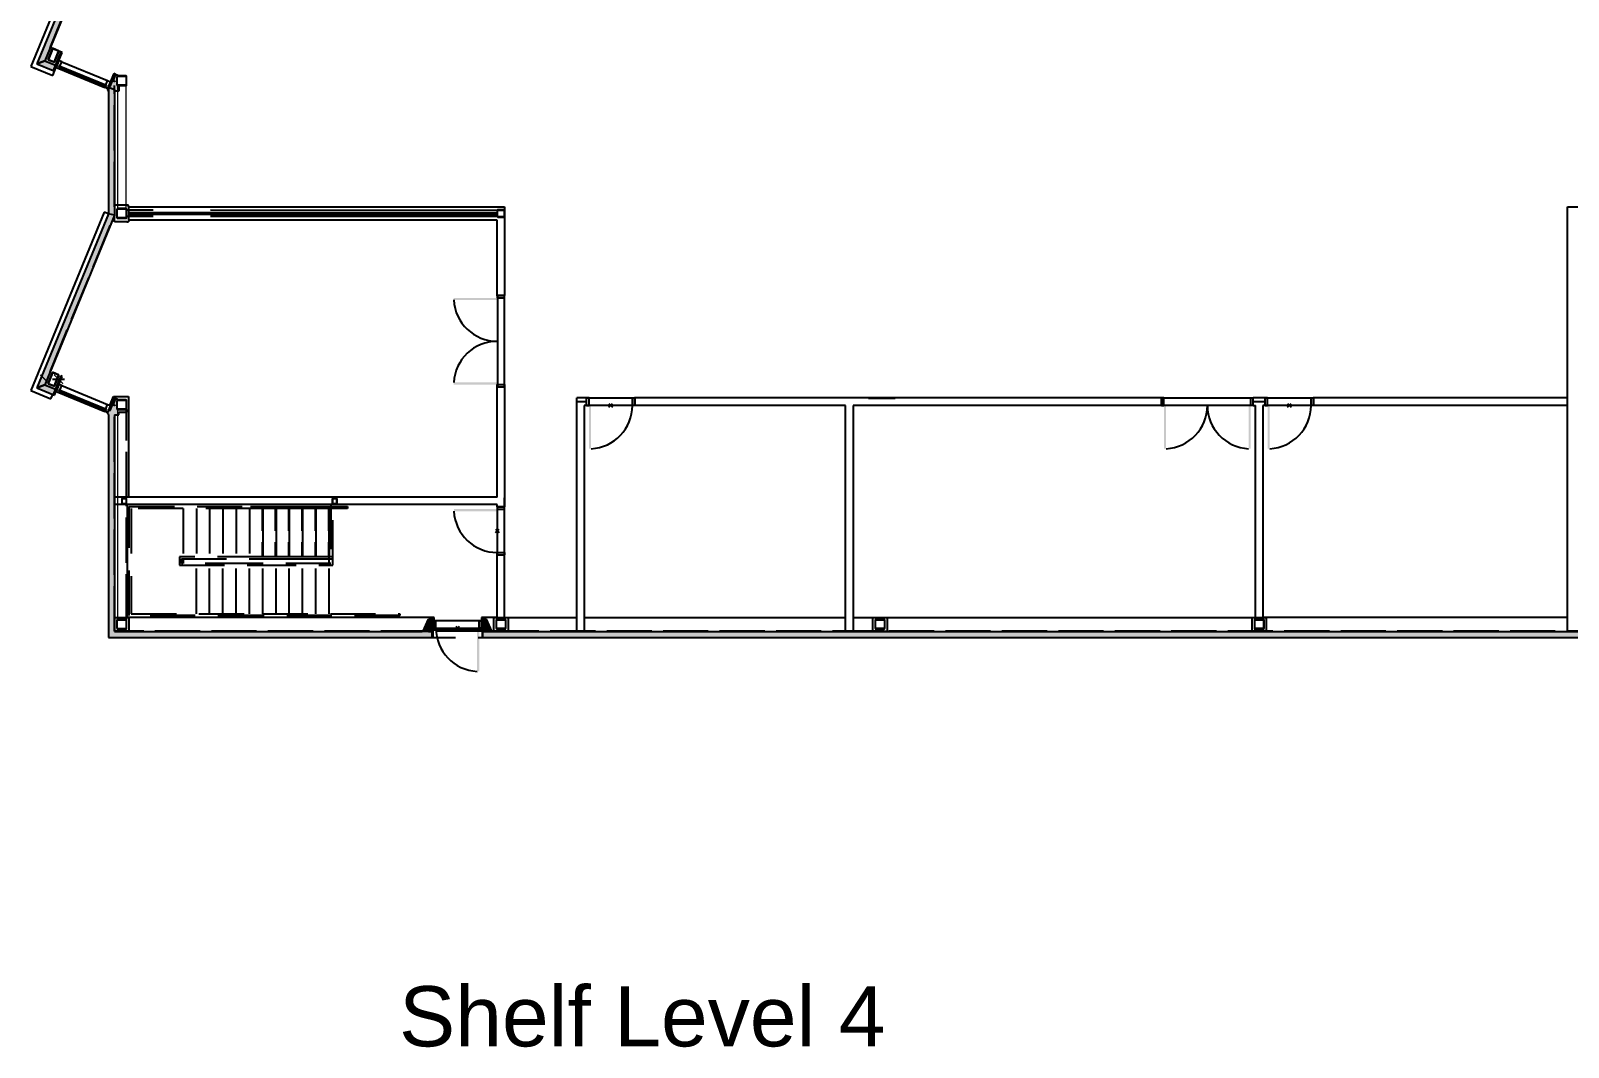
# Model space of a CAD drawing. Header units: inches. Extents: x 2743 to 10591, y -1604 to 5792.
# Drawn here: x 7020 to 8297, y -1604 to -760 of the extents above; entities that cross this region are included whole.
import ezdxf

# ---------------------------------------------------------------- set-up
doc = ezdxf.new("R2010")
doc.units = ezdxf.units.IN
doc.header["$LTSCALE"] = 0.1875
doc.header["$MEASUREMENT"] = 0
doc.header["$PDMODE"] = 3
doc.header["$PDSIZE"] = 1.5
for name, pattern in [('CENTERX2', [101.6, 63.5, -12.7, 12.7, -12.7]), ('dash1', [300, 200, -100]), ('dash2', [500, 400, -100]), ('dash3', [200, 100, -100])]:
    doc.linetypes.add(name, pattern=pattern)
doc.layers.add('22 Dimension', color=7, linetype='Continuous', lineweight=5)
for name, color, linetype in [('A-E-MUR-EXT', 3, 'Continuous'), ('A-N-COTES', 1, 'Continuous'), ('A-N-DRAIN-PL', 1, 'Continuous'), ('A-N-MUR-COMP', 30, 'Continuous'), ('A-N-MUR-EXT', 5, 'Continuous'), ('A-N-MUR-INT', 3, 'Continuous'), ('A-N-POR-PLF', 30, 'Continuous'), ('A-N-POR-PLN', 7, 'Continuous'), ('A-N-PORTE-EXT', 2, 'Continuous'), ('A-N-STRUCTURE', 4, 'Continuous'), ('A-N-SYS-ESC', 2, 'Continuous'), ('fill253', 253, 'Continuous'), ('S-N-ACIER', 4, 'Continuous')]:
    doc.layers.add(name, color=color, linetype=linetype)
doc.styles.add('D_Production', font='', dxfattribs={"height": 1})
doc.styles.get('D_Production').set_extended_font_data('SansSerif')
doc.linetypes.add('MUR07', pattern='A,0.001521,[13,JUB,S=1,R=0,X=0,Y=0],-152.075402', length=152.076923)

# ---------------------------------------------------------------- blocks, each defined once
blk = doc.blocks.new('_ArchTick')
at = {"color": 0, "linetype": 'ByBlock', "const_width": 0.15}
blk.add_lwpolyline([(-0.5, -0.5), (0.5, 0.5)], dxfattribs=at)

msp = doc.modelspace()

# ---------------------------------------------------------------- hatches: boundary and pattern name
at = {"layer": 'A-N-POR-PLN'}
for points in [[(7371.41981, -982.05347), (7371.41981, -983.82512), (7407.44336, -983.82512), (7407.44336, -982.05347)], [(7371.41981, -1054.10057), (7371.41981, -1052.32892), (7407.44336, -1052.32892), (7407.44336, -1054.10057)], [(7483.65545, -1107.37211), (7485.4271, -1107.37211), (7485.4271, -1071.34856), (7483.65545, -1071.34856)], [(7960.95764, -1107.38258), (7962.72929, -1107.38258), (7962.72929, -1071.35903), (7960.95764, -1071.35903)], [(8033.00474, -1107.38258), (8031.23309, -1107.38258), (8031.23309, -1071.35903), (8033.00474, -1071.35903)], [(8047.03621, -1107.38259), (8048.80786, -1107.38259), (8048.80786, -1071.35904), (8047.03621, -1071.35904)], [(7371.43137, -1157.48031), (7371.43137, -1159.25196), (7407.45492, -1159.25196), (7407.45492, -1157.48031)], [(7392.51009, -1292.23283), (7390.73844, -1292.23283), (7390.73844, -1256.20928), (7392.51009, -1256.20928)]]:
    msp.add_hatch(color=7, dxfattribs=at).paths.add_polyline_path(points)
at = {"layer": 'fill253'}
h = msp.add_hatch(color=7, dxfattribs=at)
h.dxf.hatch_style = 1
h.paths.add_polyline_path([(9794.88805, 431.979), (9789.9668, 431.979), (9789.98075, 94.34303), (9794.902, 94.34303)])
h.paths.add_polyline_path([(9794.88806, 678.7916), (9789.96681, 678.7916), (9789.96681, 572.89173), (9794.88806, 572.89173)])
h.paths.add_polyline_path([(9794.88806, 925.604), (9789.96681, 925.604), (9789.9668, 819.70432), (9794.88805, 819.70432)])
h.paths.add_polyline_path([(8905.8684, -1259.02652), (8903.3892, -1263.9483), (9794.902, -1263.94777), (9794.902, -1071.958), (9789.98075, -1071.958), (9789.98075, -1259.02652)])
h.paths.add_polyline_path([(8477.94275, -1356.98336), (8485.93642, -1355.67867), (8470.93724, -1263.95647), (8470.1595, -1259.19385), (8461.95284, -1259.19385), (8462.69638, -1263.82639)])
h.paths.add_polyline_path([(8896.37175, -1264.1151), (8896.751, -1266.30955), (8903.53292, -1265.20887), (8903.3892, -1263.9483), (8905.8684, -1259.02652), (8895.56167, -1259.02652)])
h.paths.add_polyline_path([(9794.902, 1153.66309), (9789.98075, 1153.66309), (9789.96681, 1066.51673), (9794.88806, 1066.51673)])
h.paths.add_polyline_path([(7089.79643, -1079.29062), (7083.99142, -1077.23697), (7083.99142, -1078.48244), (7084.85166, -1078.81134), (7084.85809, -1264.1151), (7353.37883, -1263.94776), (7353.37238, -1259.02651), (7089.77934, -1259.19385)])
h.paths.add_polyline_path([(7084.85809, -374.65047), (7089.77934, -375.67519), (7089.77934, 118.15991), (7084.85809, 118.15991)])
h.paths.add_polyline_path([(9789.98075, -339.79281), (9794.902, -339.79281), (9794.902, 52.10637), (9789.98075, 52.10637)])
h.paths.add_polyline_path([(9789.97463, -401.23504), (9794.89588, -401.23504), (9794.902, -339.79281), (9789.98075, -339.79281)])
h.paths.add_polyline_path([(9789.98074, -545.32679), (9794.90199, -545.32679), (9794.89588, -437.25741), (9789.97463, -437.25741)])
h.paths.add_polyline_path([(9789.97201, -617.37634), (9794.89326, -617.37634), (9794.90199, -581.35034), (9789.98074, -581.35034)])
h.paths.add_polyline_path([(9789.97813, -689.42343), (9794.89938, -689.42343), (9794.89969, -653.39744), (9789.97844, -653.39744)])
h.paths.add_polyline_path([(9789.97813, -761.46809), (9794.89938, -761.46809), (9794.89938, -725.44454), (9789.97813, -725.44454)])
h.paths.add_polyline_path([(8313.35452, 1440.59386), (8313.35452, 1445.51513), (7084.85166, 1445.51513), (7084.85809, 159.14408), (7089.77934, 159.14408), (7089.77291, 1440.59388)])
h.paths.add_polyline_path([(7395.62104, -1259.02652), (7395.62126, -1263.94777), (8462.75648, -1264.1151), (8461.95284, -1259.19385)])
h.paths.add_polyline_path([(8556.69559, 1440.56528), (8556.6956, 1445.48688), (8355.59043, 1445.5146), (8355.59043, 1440.59333)])
h.paths.add_polyline_path([(9149.95053, 1445.3478), (9149.95053, 1440.42655), (9789.98075, 1440.42655), (9789.9808, 1308.40012), (9794.90205, 1308.40012), (9794.902, 1445.3478)])
h.paths.add_polyline_path([(9794.89496, -941.58583), (9789.96911, -941.58584), (9789.98075, -1029.88866), (9794.902, -1029.88866)])
h.paths.add_polyline_path([(9789.96911, -905.56228), (9794.89496, -905.5623), (9794.89326, -797.49164), (9789.97201, -797.49164)])
h = msp.add_hatch(color=7, dxfattribs=at)
h.dxf.hatch_style = 1
h.paths.add_polyline_path([(7089.77291, -644.48363), (7084.85166, -643.45892), (7025.37183, -787.90343), (7031.79627, -785.23163)])
h.paths.add_polyline_path([(7039.17775, -788.27392), (7031.7976, -785.23218), (7025.37175, -787.90363), (7037.30339, -792.82178)])
h.paths.add_polyline_path([(7045.69777, -779.98623), (7046.40475, -778.26998), (7043.74727, -777.17557), (7037.30223, -792.82153), (7039.95979, -793.91574), (7042.86014, -786.87486)])
h.paths.add_polyline_path([(7090.26691, -796.32907), (7089.10195, -795.84941), (7083.99142, -808.2612), (7085.15483, -808.74022), (7085.39397, -808.15943)])
edge = h.paths.add_edge_path()
edge.add_line((7090.48215, -796.41967), (7091.00564, -796.63521))
edge.add_line((7091.00564, -796.63521), (7090.26691, -796.32907))
edge.add_line((7090.26691, -796.32907), (7085.15566, -808.74259))
edge.add_line((7085.15566, -808.74259), (7089.77291, -810.31836))
edge.add_line((7089.77291, -810.31836), (7093.55673, -810.31619))
edge.add_line((7093.55673, -810.31619), (7093.55556, -805.83207))
edge.add_line((7093.55556, -805.83207), (7092.2229, -805.83207))
edge.add_arc((7092.2229, -805.38207), 0.45, 180, 270, ccw=False)
edge.add_line((7091.7729, -805.38207), (7091.7729, -798.28208))
edge.add_arc((7092.2229, -798.28208), 0.45, 90, 180, ccw=False)
edge.add_line((7092.2229, -797.83209), (7093.89377, -797.83209))
edge.add_line((7093.89377, -797.83209), (7092.2648, -797.15702))
edge.add_line((7092.2648, -797.15702), (7092.2287, -797.24472))
edge.add_arc((7092.11773, -797.19903), 0.12, 257.03668843, 337.62139166, ccw=False)
edge.add_line((7092.09081, -797.31597), (7090.73054, -797.00284))
edge.add_arc((7090.66324, -797.2952), 0.3, 77.03668843, 157.62139166)
edge.add_line((7090.38583, -797.18098), (7088.67145, -801.34479))
edge.add_arc((7088.94886, -801.45901), 0.3, 157.62139165, 238.20609488)
edge.add_line((7088.7908, -801.71399), (7089.9772, -802.44942))
edge.add_arc((7089.91398, -802.55141), 0.12, -22.37860835, 58.20609488, ccw=False)
edge.add_line((7090.02494, -802.5971), (7089.98764, -802.68768))
edge.add_line((7089.98764, -802.68768), (7088.2038, -801.95321))
edge.add_line((7088.2038, -801.95321), (7090.48215, -796.41967))
h.paths.add_polyline_path([(7039.94039, -786.42257), (7039.1764, -788.27245), (7031.79595, -785.23242), (7036.36712, -774.13692), (7038.21545, -774.89794), (7034.60007, -783.6788), (7034.38888, -784.13682)])
h.paths.add_polyline_path([(7091.75716, -638.95256), (7089.77291, -638.95256), (7089.77291, -644.48363), (7088.74943, -646.96829), (7091.75716, -646.98404)])
h.paths.add_polyline_path([(7089.77291, -810.31728), (7084.85166, -808.61636), (7084.85166, -912.43469), (7089.77291, -913.4594)])
h = msp.add_hatch(color=7, dxfattribs=at)
h.dxf.hatch_style = 1
h.paths.add_polyline_path([(7089.77291, -913.4594), (7084.85166, -912.43469), (7025.37183, -1056.8792), (7031.79627, -1054.2074)])
h.paths.add_polyline_path([(7039.17775, -1057.24969), (7031.7976, -1054.20795), (7025.37175, -1056.8794), (7037.30339, -1061.79755)])
h.paths.add_polyline_path([(7043.611, -1053.97974), (7043.62877, -1053.98716), (7046.40401, -1047.2451), (7043.74727, -1046.15134), (7037.30223, -1061.7973), (7039.96242, -1062.89259)])
h.paths.add_polyline_path([(7090.26691, -1065.30484), (7089.10195, -1064.82518), (7083.99142, -1077.23697), (7085.15483, -1077.71599), (7085.39397, -1077.1352)])
edge = h.paths.add_edge_path()
edge.add_line((7090.48215, -1065.39544), (7091.00564, -1065.61098))
edge.add_line((7091.00564, -1065.61098), (7090.26691, -1065.30484))
edge.add_line((7090.26691, -1065.30484), (7085.15566, -1077.71836))
edge.add_line((7085.15566, -1077.71836), (7089.64879, -1079.29413))
edge.add_line((7089.64879, -1079.29413), (7093.43804, -1079.29413))
edge.add_line((7093.43804, -1079.29413), (7093.43804, -1077.05246))
edge.add_line((7093.43804, -1077.05246), (7100.02464, -1077.05246))
edge.add_line((7100.02464, -1077.05246), (7100.02405, -1074.80784))
edge.add_line((7100.02405, -1074.80784), (7092.2229, -1074.80784))
edge.add_arc((7092.2229, -1074.35784), 0.45, 180, 270, ccw=False)
edge.add_line((7091.7729, -1074.35784), (7091.7729, -1067.25785))
edge.add_arc((7092.2229, -1067.25785), 0.45, 90, 180, ccw=False)
edge.add_line((7092.2229, -1066.80785), (7093.89377, -1066.80785))
edge.add_line((7093.89377, -1066.80785), (7092.2648, -1066.13279))
edge.add_line((7092.2648, -1066.13279), (7092.2287, -1066.22049))
edge.add_arc((7092.11773, -1066.1748), 0.12, 257.03668843, 337.62139166, ccw=False)
edge.add_line((7092.09081, -1066.29174), (7090.73054, -1065.97861))
edge.add_arc((7090.66324, -1066.27097), 0.3, 77.03668843, 157.62139166)
edge.add_line((7090.38583, -1066.15675), (7088.67145, -1070.32056))
edge.add_arc((7088.94886, -1070.43478), 0.3, 157.62139166, 238.20609488)
edge.add_line((7088.7908, -1070.68976), (7089.9772, -1071.42519))
edge.add_arc((7089.91398, -1071.52718), 0.12, -22.37860835, 58.20609488, ccw=False)
edge.add_line((7090.02494, -1071.57287), (7089.98764, -1071.66345))
edge.add_line((7089.98764, -1071.66345), (7088.2038, -1070.92898))
edge.add_line((7088.2038, -1070.92898), (7090.48215, -1065.39544))
h.paths.add_polyline_path([(7039.94039, -1055.39834), (7039.1764, -1057.24822), (7031.79595, -1054.20819), (7036.36712, -1043.11269), (7038.21545, -1043.8737), (7034.60007, -1052.65457), (7034.38888, -1053.11259)])
h.paths.add_polyline_path([(7091.75716, -907.92833), (7089.77291, -907.92833), (7089.77291, -913.4594), (7088.74943, -915.94406), (7091.75716, -915.95981)])
h = msp.add_hatch(color=7, dxfattribs=at)
h.dxf.hatch_style = 1
h.paths.add_polyline_path([(7345.07586, -1259.02652), (7345.07586, -1258.79025), (7346.06011, -1258.79025), (7350.32008, -1248.82925), (7354.00552, -1248.82925), (7354.00552, -1263.94777), (7353.3756, -1263.94777), (7353.3756, -1259.02652)])
h = msp.add_hatch(color=7, dxfattribs=at)
h.dxf.hatch_style = 1
h.paths.add_polyline_path([(7403.92079, -1259.02652), (7403.92079, -1258.79025), (7402.93654, -1258.79025), (7398.67656, -1248.82925), (7394.99112, -1248.82925), (7394.99112, -1263.94777), (7395.62104, -1263.94777), (7395.62104, -1259.02652)])

# ---------------------------------------------------------------- linework, layer by layer
at = {"color": 7}
for p, q in [((7043.62816, -785.01109), (7041.24195, -790.8091)), ((7041.24195, -790.8091), (7043.60842, -791.78304)), ((7043.90139, -789.51948), (7043.5268, -790.42966)), ((7043.5268, -790.42966), (7082.58594, -806.50467)), ((7043.60842, -791.78304), (7044.07291, -790.65442)), ((7045.99462, -785.98502), (7043.62816, -785.01109)), ((7043.90139, -789.51948), (7082.96053, -805.59449)), ((7044.4475, -789.74424), (7045.99462, -785.98502)), ((7045.99462, -785.98502), (7083.96155, -801.61052)), ((7043.60842, -791.78304), (7081.57534, -807.40854)), ((7082.41442, -805.36974), (7083.96155, -801.61052)), ((7086.32801, -802.58445), (7083.94181, -808.38247)), ((7083.96155, -801.61052), (7086.32801, -802.58445)), ((7081.57534, -807.40854), (7082.03983, -806.27992)), ((7083.94181, -808.38247), (7081.57534, -807.40854)), ((7082.96053, -805.59449), (7082.58594, -806.50467)), ((7043.62881, -1053.98713), (7041.24288, -1059.78446)), ((7043.90232, -1058.49484), (7043.52773, -1059.40502)), ((7043.52773, -1059.40502), (7082.58597, -1075.47965)), ((7045.99528, -1054.96106), (7043.62881, -1053.98713)), ((7043.90232, -1058.49484), (7082.96056, -1074.56947)), ((7044.44843, -1058.71959), (7045.99528, -1054.96106)), ((7045.99528, -1054.96106), (7083.96129, -1070.58619)), ((7041.24288, -1059.78446), (7043.60935, -1060.75839)), ((7043.60935, -1060.75839), (7044.07384, -1059.62977)), ((7043.60935, -1060.75839), (7081.57537, -1076.38352)), ((7082.41445, -1074.34472), (7083.96129, -1070.58619)), ((7086.32776, -1071.56012), (7083.94183, -1077.35745)), ((7083.96129, -1070.58619), (7086.32776, -1071.56012)), ((7081.57537, -1076.38352), (7082.03986, -1075.2549)), ((7083.94183, -1077.35745), (7081.57537, -1076.38352)), ((7082.96056, -1074.56947), (7082.58597, -1075.47965)), ((7353.39135, -1249.02654), (7350.39135, -1249.02654)), ((7350.39135, -1249.02654), (7350.39135, -1249.77654)), ((7350.39135, -1249.77654), (7350.51635, -1249.77654)), ((7350.51635, -1249.77654), (7350.51635, -1249.15154)), ((7350.51635, -1249.15154), (7353.26635, -1249.15154)), ((7353.26635, -1249.15154), (7353.26635, -1258.9015)), ((7353.39135, -1259.0265), (7353.39135, -1249.02654)), ((7395.6053, -1259.0265), (7395.6053, -1249.02654)), ((7395.6053, -1249.02654), (7398.60529, -1249.02654)), ((7398.48029, -1249.15154), (7395.7303, -1249.15154)), ((7395.7303, -1249.15154), (7395.7303, -1258.9015)), ((7398.48029, -1249.77654), (7398.48029, -1249.15154)), ((7398.60529, -1249.77654), (7398.48029, -1249.77654)), ((7398.60529, -1249.02654), (7398.60529, -1249.77654)), ((7350.51635, -1258.2765), (7350.39135, -1258.2765)), ((7350.39135, -1258.2765), (7350.39135, -1259.0265)), ((7350.39135, -1259.0265), (7353.39135, -1259.0265)), ((7350.51635, -1258.9015), (7350.51635, -1258.2765)), ((7353.26635, -1258.9015), (7350.51635, -1258.9015)), ((7398.60529, -1259.0265), (7395.6053, -1259.0265)), ((7395.7303, -1258.9015), (7398.48029, -1258.9015)), ((7398.48029, -1258.9015), (7398.48029, -1258.2765)), ((7398.48029, -1258.2765), (7398.60529, -1258.2765)), ((7398.60529, -1258.2765), (7398.60529, -1259.0265))]:
    msp.add_line(p, q, dxfattribs=at)
for points in [[(7034.87419, -784.33664), (7039.47577, -786.23127, 0.4142135624), (7040.13361, -785.95714), (7043.55713, -777.64226, 0.4142135624), (7043.28301, -776.98442), (7038.68143, -775.0898, 0.4142135624), (7038.02358, -775.36392), (7034.60007, -783.6788, 0.4142135624)], [(7034.97012, -784.10365), (7039.5717, -785.99827, 0.4142135624), (7039.90062, -785.86121), (7043.32414, -777.54633, 0.4142135624), (7043.18708, -777.21741), (7038.5855, -775.32279, 0.4142135624), (7038.25658, -775.45985), (7034.83306, -783.77473, 0.4142135624)], [(7089.98764, -802.68768), (7088.2038, -801.95321), (7090.48215, -796.41967), (7092.26599, -797.15414), (7092.2287, -797.24472, -0.36686215), (7092.09081, -797.31597), (7090.73054, -797.00284, 0.36686215), (7090.38583, -797.18098), (7088.67145, -801.34479, 0.36686215), (7088.7908, -801.71399), (7089.9772, -802.44942, -0.36686215), (7090.02494, -802.5971)], [(7034.87419, -1053.31241), (7039.47577, -1055.20704, 0.4142135624), (7040.13361, -1054.93291), (7043.55713, -1046.61803, 0.4142135624), (7043.28301, -1045.96019), (7038.68143, -1044.06557, 0.4142135624), (7038.02358, -1044.33969), (7034.60007, -1052.65457, 0.4142135624)], [(7034.97012, -1053.07942), (7039.5717, -1054.97404, 0.4142135624), (7039.90062, -1054.83698), (7043.32414, -1046.5221, 0.4142135624), (7043.18708, -1046.19318), (7038.5855, -1044.29856, 0.4142135624), (7038.25658, -1044.43562), (7034.83306, -1052.7505, 0.4142135624)], [(7089.98764, -1071.66345), (7088.2038, -1070.92898), (7090.48215, -1065.39544), (7092.26599, -1066.1299), (7092.2287, -1066.22049, -0.36686215), (7092.09081, -1066.29174), (7090.73054, -1065.97861, 0.36686215), (7090.38583, -1066.15675), (7088.67145, -1070.32056, 0.36686215), (7088.7908, -1070.68976), (7089.9772, -1071.42519, -0.36686215), (7090.02494, -1071.57287)], [(7096.00912, -1152.90433), (7099.52092, -1152.90433, 0.4142135624), (7099.77289, -1152.65236), (7099.77289, -1149.14056, 0.4142135624), (7099.52092, -1148.88859), (7096.00912, -1148.88859, 0.4142135624), (7095.75716, -1149.14056), (7095.75716, -1152.65236, 0.4142135624)], [(7096.00912, -1152.77834), (7099.52092, -1152.77834, 0.4142135624), (7099.6469, -1152.65236), (7099.6469, -1149.14056, 0.4142135624), (7099.52092, -1149.01458), (7096.00912, -1149.01458, 0.4142135624), (7095.88314, -1149.14056), (7095.88314, -1152.65236, 0.4142135624)], [(7270.69381, -1152.90433), (7274.20561, -1152.90433, 0.4142135624), (7274.45758, -1152.65236), (7274.45758, -1149.14056, 0.4142135624), (7274.20561, -1148.88859), (7270.69381, -1148.88859, 0.4142135624), (7270.44185, -1149.14056), (7270.44185, -1152.65236, 0.4142135624)], [(7270.69381, -1152.77834), (7274.20561, -1152.77834, 0.4142135624), (7274.33159, -1152.65236), (7274.33159, -1149.14056, 0.4142135624), (7274.20561, -1149.01458), (7270.69381, -1149.01458, 0.4142135624), (7270.56783, -1149.14056), (7270.56783, -1152.65236, 0.4142135624)]]:
    msp.add_lwpolyline(points, format="xyb", close=True)
at = {"layer": '22 Dimension'}
for p, q in [((7092.2229, -805.58207), (7092.2229, -907.94407)), ((7099.23076, -805.83207), (7099.23076, -907.94407)), ((7413.59671, -952.49481), (7413.59671, -953.49481)), ((8295.82727, -952.49481), (8295.82727, -953.49481)), ((7092.2229, -1074.80784), (7092.2229, -1249.02654)), ((7092.2229, -1257.02652), (7092.2229, -1258.87187))]:
    msp.add_line(p, q, dxfattribs=at)
at = {"layer": 'A-E-MUR-EXT', "color": 7}
for p, q in [((7089.86735, -1247.51473), (7101.67841, -1247.51473)), ((7089.86736, -1259.02652), (7089.86735, -1247.51473)), ((7101.67841, -1247.51473), (7101.67843, -1259.02652)), ((7404.61654, -1247.51473), (7416.42761, -1247.51473)), ((7404.61656, -1259.02652), (7404.61654, -1247.51473)), ((7416.42761, -1247.51473), (7416.42762, -1259.02652)), ((7719.36573, -1247.51473), (7731.1768, -1247.51473)), ((7719.36575, -1259.02652), (7719.36573, -1247.51473)), ((7731.1768, -1247.51473), (7731.17682, -1259.02652)), ((8034.11493, -1247.51473), (8045.92599, -1247.51473)), ((8034.11494, -1259.02652), (8034.11493, -1247.51473)), ((8045.92599, -1247.51473), (8045.92601, -1259.02652)), ((7101.67843, -1259.02652), (7089.86736, -1259.02652)), ((7416.42762, -1259.02652), (7404.61656, -1259.02652)), ((7731.17682, -1259.02652), (7719.36575, -1259.02652)), ((8045.92601, -1259.02652), (8034.11494, -1259.02652))]:
    msp.add_line(p, q, dxfattribs=at)
at = {"layer": 'A-N-COTES', "color": 7}
msp.add_line((7038.13602, -1049.6363), (7048.21665, -1049.6363), dxfattribs=at)
at = {"layer": 'A-N-DRAIN-PL', "color": 7}
msp.add_line((7715.72573, -1065.21627), (7737.77293, -1065.21627), dxfattribs=at)
at = {"layer": 'A-N-MUR-COMP', "color": 7}
for p, q in [((7101.28448, -911.30053), (7407.5221, -911.30053)), ((7101.28448, -912.58866), (7407.5221, -912.58866))]:
    msp.add_line(p, q, dxfattribs=at)
at = {"layer": 'A-N-MUR-COMP', "color": 7, "linetype": 'MUR07', "ltscale": 0.8}
for p, q in [((7481.52982, -1068.26848), (7473.56133, -1068.26848)), ((8044.98897, -1068.26848), (8035.05198, -1068.26849))]:
    msp.add_line(p, q, dxfattribs=at)
at = {"layer": 'A-N-MUR-EXT', "color": 7}
for p, q in [((7084.85166, -643.45892), (7025.37074, -787.90298)), ((7025.37074, -787.90298), (7038.79228, -793.43568)), ((7084.85166, -807.01575), (7084.85166, -911.94407)), ((7084.85166, -912.43469), (7025.37074, -1056.87875)), ((7025.37074, -1056.87875), (7038.46939, -1062.27822)), ((7084.85166, -1078.81134), (7084.85166, -1263.94777)), ((7084.85166, -1263.94777), (7353.88743, -1263.94777)), ((7395.62126, -1263.94777), (8464.58651, -1263.95319))]:
    msp.add_line(p, q, dxfattribs=at)
at = {"layer": 'A-N-MUR-INT', "color": 7}
for p, q in [((7081.17461, -641.94494), (7020.18788, -790.05964)), ((7089.77291, -644.48363), (7031.79602, -785.23153)), ((7046.40483, -778.26978), (7036.37623, -774.14056)), ((7045.23755, -777.78917), (7038.79251, -793.43513)), ((7039.95979, -793.91574), (7046.40483, -778.26978)), ((7020.18788, -790.05964), (7038.44545, -797.59147)), ((7031.79602, -785.23153), (7025.37183, -787.90343)), ((7025.37183, -787.90343), (7031.79602, -785.23153)), ((7031.79602, -785.23153), (7040.6666, -788.88559)), ((7038.44545, -797.59147), (7039.95979, -793.91574)), ((7038.79251, -793.43513), (7039.95979, -793.91574)), ((7089.10195, -795.84941), (7084.82361, -806.24002)), ((7085.98857, -806.71968), (7090.26691, -796.32907)), ((7090.26691, -796.32907), (7089.10195, -795.84941)), ((7090.26669, -796.3296), (7093.88613, -797.83262)), ((7083.99142, -808.2612), (7083.99142, -809.50667)), ((7083.99142, -809.50667), (7084.85166, -809.83557)), ((7084.82361, -806.24002), (7085.98857, -806.71968)), ((7084.85166, -807.01575), (7089.77291, -809.04207)), ((7089.77291, -809.04207), (7089.77291, -913.4594)), ((7089.77357, -810.31728), (7093.55615, -810.31728)), ((7093.55615, -810.31728), (7093.55615, -805.83207)), ((7098.43017, -805.83207), (7097.80025, -805.83207)), ((7101.28448, -905.0706), (7089.77291, -905.0706)), ((7101.28448, -906.41865), (7101.28448, -905.0706)), ((7081.17461, -910.92071), (7020.18788, -1059.03541)), ((7089.77291, -913.4594), (7031.79602, -1054.2073)), ((7084.85166, -912.43469), (7081.17461, -910.92071)), ((7089.77291, -913.4594), (7084.85166, -912.43469)), ((7089.73184, -918.8186), (7089.73184, -913.55911)), ((7099.9652, -918.8186), (7089.73184, -918.8186)), ((7099.9652, -918.8186), (7101.28448, -918.8186)), ((7101.28448, -906.41865), (7413.59671, -906.41865)), ((7101.28448, -906.41865), (7101.28448, -917.47054)), ((7407.44336, -917.47054), (7101.28448, -917.47054)), ((7101.28448, -917.47054), (7101.28448, -918.8186)), ((7407.44336, -980.2965), (7407.44336, -917.47054)), ((7413.59671, -906.41865), (7413.59671, -980.08497)), ((8295.82727, -906.43227), (8544.13044, -906.41812)), ((8295.82727, -1258.87187), (8295.82727, -906.43227)), ((7020.18788, -1059.03541), (7036.95515, -1065.95317)), ((7031.79602, -1054.2073), (7025.37183, -1056.8792)), ((7025.37183, -1056.8792), (7031.79602, -1054.2073)), ((7031.79602, -1054.2073), (7040.6666, -1057.86136)), ((7045.23755, -1046.76494), (7038.79251, -1062.4109)), ((7039.95979, -1062.89151), (7046.40483, -1047.24555)), ((7039.9652, -1062.88932), (7043.611, -1053.97974)), ((7043.611, -1053.97974), (7044.19347, -1054.21957)), ((7046.40483, -1047.24555), (7045.23755, -1046.76494)), ((7407.44336, -1147.51064), (7407.44336, -1056.06907)), ((7413.59671, -1056.06907), (7413.59671, -1155.51181)), ((7036.95515, -1065.95317), (7038.46952, -1062.27791)), ((7038.46952, -1062.27791), (7039.9652, -1062.88932)), ((7038.79251, -1062.4109), (7039.95979, -1062.89151)), ((7089.10195, -1064.82518), (7083.99142, -1077.23697)), ((7085.74533, -1071.32042), (7088.7851, -1063.93438)), ((7085.98787, -1075.69714), (7090.26691, -1065.30484)), ((7088.7851, -1063.93438), (7101.26897, -1063.93438)), ((7090.26691, -1065.30484), (7089.10195, -1064.82518)), ((7101.26897, -1063.93438), (7101.26897, -1147.51064)), ((7473.56133, -1259.02652), (7473.56133, -1065.17794)), ((7481.68695, -1065.17794), (7473.56133, -1065.17794)), ((7481.68695, -1071.34856), (7479.71845, -1071.35903)), ((7479.71845, -1071.34856), (7479.71845, -1259.01605)), ((7958.98914, -1065.17794), (7521.49037, -1065.17794)), ((7696.67566, -1071.35903), (7521.49037, -1071.35903)), ((7696.67566, -1259.02652), (7696.67566, -1071.35903)), ((7958.98914, -1071.35903), (7702.83313, -1071.35903)), ((7702.83313, -1071.35903), (7702.83313, -1259.02652)), ((8045.06771, -1065.17794), (8034.97324, -1065.17794)), ((8034.97324, -1071.35903), (8036.94174, -1071.35903)), ((8036.94174, -1247.51473), (8036.94174, -1071.35903)), ((8043.02047, -1071.35903), (8043.02047, -1071.35903)), ((8045.06771, -1071.35903), (8043.09921, -1071.35903)), ((8043.09921, -1071.35903), (8043.09921, -1247.51473)), ((8295.82727, -1065.17794), (8084.94952, -1065.17794)), ((8295.82727, -1071.35903), (8084.94952, -1071.35903)), ((7083.99142, -1077.23697), (7083.99142, -1078.48244)), ((7083.99142, -1078.48244), (7084.85166, -1078.81134)), ((7084.82291, -1075.21748), (7085.98787, -1075.69714)), ((7089.79643, -1079.29062), (7089.77291, -1259.02652)), ((7089.79643, -1079.29062), (7093.43804, -1079.29196)), ((7093.43804, -1079.29196), (7093.43804, -1077.05246)), ((7093.43804, -1077.05246), (7096.4026, -1077.05246)), ((7096.4026, -1077.05246), (7100.02464, -1077.05246)), ((7098.43017, -1074.80784), (7097.80025, -1074.80784)), ((7100.02833, -1074.80837), (7099.29058, -1074.80784)), ((7100.02464, -1077.05246), (7100.02833, -1074.80837)), ((7407.44336, -1147.51064), (7089.77291, -1147.51064)), ((7413.59671, -1155.51181), (7413.59671, -1148.0868)), ((7407.45492, -1153.65236), (7089.77291, -1153.65236)), ((7100.63903, -1247.53442), (7100.63903, -1153.65236)), ((7407.45492, -1155.51181), (7407.45492, -1153.65236)), ((7407.47016, -1247.51149), (7407.45492, -1193.50386)), ((7413.52208, -1247.51473), (7413.59671, -1193.50386)), ((7355.14796, -1247.53442), (7100.63903, -1247.53442)), ((7346.06011, -1258.79025), (7350.32008, -1248.82925)), ((7350.32008, -1248.82925), (7354.00552, -1248.82925)), ((7354.00552, -1248.82925), (7354.00552, -1263.94777)), ((7355.14796, -1250.22504), (7355.14796, -1247.53442)), ((7407.45492, -1247.51149), (7394.3451, -1247.5152)), ((7394.3451, -1247.5152), (7394.3451, -1250.22504)), ((7398.67656, -1248.82925), (7394.99112, -1248.82925)), ((7394.99112, -1248.82925), (7394.99112, -1263.94777)), ((7402.93654, -1258.79025), (7398.67656, -1248.82925)), ((7413.52208, -1247.51473), (7473.56133, -1247.51473)), ((7479.71845, -1247.51473), (7696.67566, -1247.51473)), ((7702.83313, -1247.51473), (8036.94174, -1247.51473)), ((8295.82727, -1247.51473), (8043.09921, -1247.51473)), ((7089.77291, -1259.02652), (7345.07586, -1259.02652)), ((7345.07586, -1259.02652), (7345.07586, -1258.79025)), ((7345.07586, -1258.79025), (7346.06011, -1258.79025)), ((7353.3756, -1259.02652), (7345.07586, -1259.02652)), ((7353.3756, -1263.94777), (7353.3756, -1259.02652)), ((7395.60551, -1259.02652), (8470.15307, -1259.02652)), ((7395.62104, -1263.94777), (7395.62104, -1259.02652)), ((7395.62104, -1259.02652), (7403.92079, -1259.02652)), ((7403.92079, -1258.79025), (7402.93654, -1258.79025)), ((7403.92079, -1259.02652), (7403.92079, -1258.79025)), ((7354.00552, -1263.94777), (7353.3756, -1263.94777)), ((7394.99112, -1263.94777), (7395.62104, -1263.94777))]:
    msp.add_line(p, q, dxfattribs=at)
at = {"layer": 'A-N-POR-PLF', "color": 7}
for p, q in [((7407.69121, -980.08497), (7407.69121, -1056.06907)), ((7413.34886, -980.08497), (7407.69121, -980.08497)), ((7413.34886, -1056.06907), (7413.34886, -980.08497)), ((7407.69121, -1056.06907), (7413.34886, -1056.06907)), ((7481.68695, -1065.16747), (7521.6475, -1065.16747)), ((7481.68695, -1071.34856), (7481.68695, -1065.16747)), ((7521.6475, -1071.34856), (7481.68695, -1071.34856)), ((7521.6475, -1065.16747), (7521.6475, -1071.34856)), ((8034.97324, -1065.45353), (7958.98914, -1065.45353)), ((7958.98914, -1065.45353), (7958.98914, -1071.08344)), ((7958.98914, -1071.08344), (8034.97324, -1071.08344)), ((8034.97324, -1071.08344), (8034.97324, -1065.45353)), ((8045.06771, -1065.17795), (8085.02826, -1065.17795)), ((8045.06771, -1071.35904), (8045.06771, -1065.17795)), ((8085.02826, -1071.35904), (8045.06771, -1071.35904)), ((8085.02826, -1065.17795), (8085.02826, -1071.35904)), ((7413.59671, -1155.51181), (7407.45492, -1155.51181)), ((7407.45492, -1155.51181), (7407.45492, -1195.47236)), ((7413.59671, -1195.47236), (7413.59671, -1155.51181)), ((7407.45492, -1195.47236), (7413.59671, -1195.47236)), ((7394.47859, -1250.22504), (7354.51804, -1250.22504)), ((7354.51804, -1250.22504), (7354.51804, -1256.20928)), ((7394.47859, -1256.20928), (7394.47859, -1250.22504)), ((7354.51804, -1256.20928), (7394.47859, -1256.20928))]:
    msp.add_line(p, q, dxfattribs=at)
at = {"layer": 'A-N-POR-PLN', "color": 7}
for p, q in [((7407.44336, -980.08497), (7407.44336, -982.05347)), ((7407.44336, -980.08497), (7413.59671, -980.08497)), ((7407.44336, -982.05347), (7413.59671, -982.05347)), ((7413.59671, -982.05347), (7413.59671, -980.08497)), ((7407.44336, -1056.06907), (7407.44336, -1054.10057)), ((7407.44336, -1054.10057), (7413.59671, -1054.10057)), ((7407.44336, -1056.06907), (7413.59671, -1056.06907)), ((7413.59671, -1054.10057), (7413.59671, -1056.06907)), ((7483.65545, -1065.16747), (7481.68695, -1065.16747)), ((7481.68695, -1071.34856), (7481.68695, -1065.16747)), ((7481.68695, -1071.34856), (7483.65545, -1071.34856)), ((7483.65545, -1071.34856), (7483.65545, -1065.16747)), ((7519.679, -1065.16747), (7521.6475, -1065.16747)), ((7519.679, -1071.34856), (7519.679, -1065.16747)), ((7521.6475, -1071.34856), (7519.679, -1071.34856)), ((7521.6475, -1071.34856), (7521.6475, -1065.16747)), ((7960.95764, -1065.17794), (7958.98914, -1065.17794)), ((7958.98914, -1071.35903), (7958.98914, -1065.17794)), ((7958.98914, -1071.35903), (7960.95764, -1071.35903)), ((7960.95764, -1071.35903), (7960.95764, -1065.17794)), ((8033.00474, -1065.17794), (8034.97324, -1065.17794)), ((8033.00474, -1071.35903), (8033.00474, -1065.17794)), ((8034.97324, -1071.35903), (8033.00474, -1071.35903)), ((8034.97324, -1071.35903), (8034.97324, -1065.17794)), ((8047.03621, -1065.17795), (8045.06771, -1065.17795)), ((8045.06771, -1071.35904), (8045.06771, -1065.17795)), ((8045.06771, -1071.35904), (8047.03621, -1071.35904)), ((8047.03621, -1071.35904), (8047.03621, -1065.17795)), ((8083.05976, -1065.17795), (8085.02826, -1065.17795)), ((8083.05976, -1071.35904), (8083.05976, -1065.17795)), ((8085.02826, -1071.35904), (8083.05976, -1071.35904)), ((8085.02826, -1071.35904), (8085.02826, -1065.17795)), ((7407.45492, -1155.51181), (7407.45492, -1157.48031)), ((7407.45492, -1155.51181), (7413.59671, -1155.51181)), ((7407.45492, -1157.48031), (7413.59671, -1157.48031)), ((7413.59671, -1157.48031), (7413.59671, -1155.51181)), ((7407.45492, -1195.47236), (7407.45492, -1193.50386)), ((7407.45492, -1193.50386), (7413.59671, -1193.50386)), ((7407.45492, -1195.47236), (7413.59671, -1195.47236)), ((7413.59671, -1193.50386), (7413.59671, -1195.47236)), ((7356.48654, -1250.22504), (7354.51804, -1250.22504)), ((7354.51804, -1256.20928), (7354.51804, -1250.22504)), ((7356.48654, -1256.20928), (7356.48654, -1250.22504)), ((7392.51009, -1250.22504), (7394.47859, -1250.22504)), ((7392.51009, -1256.20928), (7392.51009, -1250.22504)), ((7394.47859, -1256.20928), (7394.47859, -1250.22504)), ((7354.51804, -1256.20928), (7356.48654, -1256.20928)), ((7394.47859, -1256.20928), (7392.51009, -1256.20928))]:
    msp.add_line(p, q, dxfattribs=at)
for centre, start, end in [((7407.44336, -982.05347), 182.81896238, 270), ((7407.44336, -1054.10057), 90, 177.18103762), ((7483.65545, -1071.34856), 272.81896237, 0), ((7960.95764, -1071.35903), 272.81896237, 0), ((8033.00474, -1071.35903), 180, 267.18103763), ((8047.03621, -1071.35904), 272.81896237, 0), ((7407.45492, -1157.48031), 182.81896238, 270), ((7392.51009, -1256.20928), 180, 267.18103763)]:
    msp.add_arc(centre, 36.02355, start, end, dxfattribs=at)
for p in [(7501.66723, -1071.34856), (8065.04799, -1071.35904), (7407.45492, -1175.49208), (7374.49832, -1256.20928)]:
    msp.add_point(p, dxfattribs=at)
at = {"layer": 'A-N-PORTE-EXT', "color": 7}
for p, q in [((7394.97502, -1250.22504), (7354.00552, -1250.22504)), ((7394.99112, -1257.93175), (7354.00552, -1257.93175))]:
    msp.add_line(p, q, dxfattribs=at)
at = {"layer": 'A-N-PORTE-EXT', "color": 7, "linetype": 'dash3'}
msp.add_line((7354.00552, -1263.94777), (7394.99112, -1263.94777), dxfattribs=at)
at = {"layer": 'A-N-STRUCTURE', "color": 7, "linetype": 'dash2', "ltscale": 0.5}
for p, q in [((7036.21535, -774.39733), (7089.58158, -644.83985)), ((7089.81622, -906.5446), (7089.81622, -805.74755)), ((7036.21535, -1043.3731), (7089.9935, -912.81562)), ((7089.80048, -1258.87187), (7089.80027, -1074.72333)), ((7099.80033, -1147.51064), (7099.80025, -1074.72332)), ((7099.80045, -1248.87189), (7099.80034, -1153.65236)), ((8473.30883, -1258.87187), (7089.80048, -1258.87187))]:
    msp.add_line(p, q, dxfattribs=at)
at = {"layer": 'A-N-SYS-ESC', "color": 7, "linetype": 'dash1'}
for p, q in [((7102.01295, -1245.86119), (7102.01295, -1155.31019)), ((7102.01295, -1155.31019), (7202.60446, -1155.31019)), ((7202.9843, -1156.88499), (7103.58775, -1156.88499)), ((7103.58775, -1156.88499), (7103.58775, -1244.28639)), ((7146.63739, -1156.88499), (7146.63739, -1197.04239)), ((7157.66099, -1156.88499), (7157.66099, -1197.04239)), ((7168.68459, -1156.88499), (7168.68459, -1197.04239)), ((7179.70819, -1156.88499), (7179.70819, -1197.04239)), ((7190.73179, -1156.88499), (7190.73179, -1197.04239)), ((7201.75539, -1156.88499), (7201.75539, -1197.04239)), ((7267.89699, -1202.55419), (7267.89699, -1153.34173)), ((7269.31431, -1153.34173), (7269.31431, -1202.55419)), ((7270.88911, -1204.12899), (7270.88561, -1153.34173)), ((7212.67524, -1197.04239), (7143.64129, -1197.04239)), ((7143.64129, -1197.04239), (7143.64129, -1204.12899)), ((7145.21609, -1202.55419), (7145.21609, -1198.61719)), ((7145.21609, -1198.61719), (7213.05523, -1198.61719)), ((7146.62315, -1198.61719), (7146.62315, -1202.55419)), ((7143.64129, -1204.12899), (7202.9843, -1204.12899)), ((7202.60446, -1202.55419), (7145.21609, -1202.55419)), ((7157.66099, -1244.28639), (7157.66099, -1204.12899)), ((7168.68459, -1244.28639), (7168.68459, -1204.12899)), ((7179.70819, -1244.28639), (7179.70819, -1204.12899)), ((7190.73179, -1244.28639), (7190.73179, -1204.12899)), ((7201.75539, -1244.28639), (7201.75539, -1204.12899)), ((7269.31431, -1202.55419), (7202.60446, -1202.55419)), ((7202.9843, -1204.12899), (7270.88911, -1204.12899)), ((7212.77899, -1244.28639), (7212.77899, -1204.12899)), ((7223.80259, -1244.28639), (7223.80259, -1204.12899)), ((7234.82619, -1244.28639), (7234.82619, -1204.12899)), ((7245.84979, -1244.28639), (7245.84979, -1204.12899)), ((7256.87339, -1244.28639), (7256.87339, -1204.12899)), ((7267.89699, -1244.28639), (7267.89699, -1204.12899)), ((7213.05523, -1245.86119), (7102.01295, -1245.86119)), ((7103.58775, -1244.28639), (7212.67524, -1244.28639)), ((7212.67524, -1244.28639), (7326.47954, -1244.28641)), ((7326.47954, -1245.86121), (7213.05523, -1245.86119)), ((7326.47954, -1244.28641), (7326.47954, -1245.86121))]:
    msp.add_line(p, q, dxfattribs=at)
at = {"layer": 'A-N-SYS-ESC', "color": 7}
for p, q in [((7202.60446, -1155.31019), (7267.89699, -1155.31019)), ((7267.89699, -1156.88499), (7202.9843, -1156.88499)), ((7212.77899, -1156.88499), (7212.77899, -1197.04239)), ((7223.80259, -1156.88499), (7223.80259, -1197.04239)), ((7234.82619, -1156.88499), (7234.82619, -1197.04239)), ((7245.84979, -1156.88499), (7245.84979, -1197.04239)), ((7256.87339, -1156.88499), (7256.87339, -1197.04239)), ((7267.89699, -1155.31019), (7283.05444, -1155.31019)), ((7283.05444, -1156.88499), (7267.89699, -1156.88499)), ((7267.89699, -1156.88499), (7267.89699, -1197.04239)), ((7283.05444, -1155.31019), (7283.05444, -1156.88499)), ((7267.89699, -1197.04239), (7212.67524, -1197.04239)), ((7213.05523, -1198.61719), (7267.89699, -1198.61719)), ((7271.04659, -1197.04239), (7267.89699, -1197.04239)), ((7267.89699, -1198.61719), (7271.04659, -1198.61719)), ((7271.04659, -1198.61719), (7271.04659, -1197.04239))]:
    msp.add_line(p, q, dxfattribs=at)
at = {"layer": 'A-N-SYS-ESC', "color": 7, "linetype": 'dash1', "ltscale": 0.5}
for p, q in [((7212.18844, -1156.88499), (7212.18844, -1197.04239)), ((7223.21204, -1156.88499), (7223.21204, -1197.04239)), ((7234.23564, -1156.88499), (7234.23564, -1197.04239)), ((7245.25924, -1156.88499), (7245.25924, -1197.04239)), ((7256.28284, -1156.88499), (7256.28284, -1197.04239)), ((7267.30644, -1156.88499), (7267.30644, -1197.04239))]:
    msp.add_line(p, q, dxfattribs=at)
at = {"layer": 'S-N-ACIER', "color": 7}
for p, q in [((7091.7729, -798.28208), (7091.7729, -805.38207)), ((7092.0229, -805.38207), (7092.0229, -798.28208)), ((7099.32289, -797.83209), (7092.2229, -797.83209)), ((7092.2229, -798.08208), (7099.32289, -798.08208)), ((7099.52289, -798.28208), (7099.52289, -805.38207)), ((7099.77289, -805.38207), (7099.77289, -798.28208)), ((7099.32289, -805.58207), (7092.2229, -805.58207)), ((7092.2229, -805.83207), (7099.32289, -805.83207)), ((7091.7729, -908.39407), (7091.7729, -915.49406)), ((7092.0229, -915.49406), (7092.0229, -908.39407)), ((7099.32289, -907.94407), (7092.2229, -907.94407)), ((7092.2229, -908.19407), (7099.32289, -908.19407)), ((7099.32289, -915.69406), (7092.2229, -915.69406)), ((7092.2229, -915.94406), (7099.32289, -915.94406)), ((7099.52289, -908.39407), (7099.52289, -915.49406)), ((7099.77289, -915.49406), (7099.77289, -908.39407)), ((7407.5221, -909.41356), (7407.5221, -914.47457)), ((7407.75684, -914.47457), (7407.75684, -909.41356)), ((7413.0526, -908.94407), (7407.99158, -908.94407)), ((7407.99158, -909.17882), (7413.0526, -909.17882)), ((7413.0526, -914.70932), (7407.99158, -914.70932)), ((7407.99158, -914.94406), (7413.0526, -914.94406)), ((7413.28734, -909.41356), (7413.28734, -914.47457)), ((7413.52208, -914.47457), (7413.52208, -909.41356)), ((7091.7729, -1067.25785), (7091.7729, -1074.35784)), ((7091.7729, -1067.25785), (7091.7729, -1074.35784)), ((7092.0229, -1074.35784), (7092.0229, -1067.25785)), ((7092.0229, -1074.35784), (7092.0229, -1067.25785)), ((7099.32289, -1066.80785), (7092.2229, -1066.80785)), ((7099.32289, -1066.80785), (7092.2229, -1066.80785)), ((7092.2229, -1067.05785), (7099.32289, -1067.05785)), ((7092.2229, -1067.05785), (7099.32289, -1067.05785)), ((7099.52289, -1067.25785), (7099.52289, -1074.35784)), ((7099.52289, -1067.25785), (7099.52289, -1074.35784)), ((7099.77289, -1074.35784), (7099.77289, -1067.25785)), ((7099.77289, -1074.35784), (7099.77289, -1067.25785)), ((7099.32289, -1074.55784), (7092.2229, -1074.55784)), ((7099.32289, -1074.55784), (7092.2229, -1074.55784)), ((7092.2229, -1074.80784), (7099.32289, -1074.80784)), ((7092.2229, -1074.80784), (7099.32289, -1074.80784)), ((7091.7729, -1249.47654), (7091.7729, -1256.57652)), ((7092.0229, -1256.57652), (7092.0229, -1249.47654)), ((7099.32289, -1249.02654), (7092.2229, -1249.02654)), ((7092.2229, -1249.27654), (7099.32289, -1249.27654)), ((7099.52289, -1249.47654), (7099.52289, -1256.57652)), ((7099.77289, -1256.57652), (7099.77289, -1249.47654)), ((7406.5221, -1249.65252), (7406.5221, -1256.40054)), ((7406.83509, -1256.40054), (7406.83509, -1249.65252)), ((7413.8961, -1249.02654), (7407.14808, -1249.02654)), ((7407.14808, -1249.33953), (7413.8961, -1249.33953)), ((7414.20909, -1249.65252), (7414.20909, -1256.40054)), ((7414.52208, -1256.40054), (7414.52208, -1249.65252)), ((7721.27129, -1249.65252), (7721.27129, -1256.40054)), ((7721.58428, -1256.40054), (7721.58428, -1249.65252)), ((7728.64529, -1249.02654), (7721.89727, -1249.02654)), ((7721.89727, -1249.33953), (7728.64529, -1249.33953)), ((7728.95828, -1249.65252), (7728.95828, -1256.40054)), ((7729.27128, -1256.40054), (7729.27128, -1249.65252)), ((8036.02048, -1249.65252), (8036.02048, -1256.40054)), ((8036.33348, -1256.40054), (8036.33348, -1249.65252)), ((8043.39449, -1249.02654), (8036.64647, -1249.02654)), ((8036.64647, -1249.33953), (8043.39449, -1249.33953)), ((8043.70748, -1249.65252), (8043.70748, -1256.40054)), ((8044.02047, -1256.40054), (8044.02047, -1249.65252)), ((7099.32289, -1256.77652), (7092.2229, -1256.77652)), ((7092.2229, -1257.02652), (7099.32289, -1257.02652)), ((7413.8961, -1256.71353), (7407.14808, -1256.71353)), ((7407.14808, -1257.02652), (7413.8961, -1257.02652)), ((7728.64529, -1256.71353), (7721.89727, -1256.71353)), ((7721.89727, -1257.02652), (7728.64529, -1257.02652)), ((8043.39449, -1256.71353), (8036.64647, -1256.71353)), ((8036.64647, -1257.02652), (8043.39449, -1257.02652))]:
    msp.add_line(p, q, dxfattribs=at)
at = {"layer": 'S-N-ACIER', "color": 7, "linetype": 'CENTERX2', "ltscale": 20}
for p, q in [((7407.5221, -914.60834), (7099.77288, -914.60834)), ((7407.5221, -909.41356), (7099.77289, -909.28157))]:
    msp.add_line(p, q, dxfattribs=at)
at = {"layer": 'S-N-ACIER', "color": 7}
for centre, radius, start, end in [((7092.2229, -798.28208), 0.45, 90, 180), ((7092.2229, -798.28208), 0.2, 90, 180), ((7099.32289, -798.28208), 0.45, 0, 90), ((7099.32289, -798.28208), 0.2, 0, 90), ((7092.2229, -805.38207), 0.45, 180, 270), ((7092.2229, -805.38207), 0.2, 180, 270), ((7099.32289, -805.38207), 0.45, 270, 0), ((7099.32289, -805.38207), 0.2, 270, 0), ((7092.2229, -908.39407), 0.45, 90, 180), ((7092.2229, -915.49406), 0.45, 180, 270), ((7092.2229, -908.39407), 0.2, 90, 180), ((7092.2229, -915.49406), 0.2, 180, 270), ((7099.32289, -908.39407), 0.45, 0, 90), ((7099.32289, -908.39407), 0.2, 0, 90), ((7099.32289, -915.49406), 0.45, 270, 0), ((7099.32289, -915.49406), 0.2, 270, 0), ((7407.99158, -909.41356), 0.46949, 90, 180), ((7407.99158, -914.47457), 0.46949, 180, 270), ((7407.99158, -909.41356), 0.23474, 90, 180), ((7407.99158, -914.47457), 0.23474, 180, 270), ((7413.0526, -909.41356), 0.46949, 0, 90), ((7413.0526, -909.41356), 0.23474, 0, 90), ((7413.0526, -914.47457), 0.46949, 270, 0), ((7413.0526, -914.47457), 0.23474, 270, 0), ((7092.2229, -1067.25785), 0.45, 90, 180), ((7092.2229, -1067.25785), 0.45, 90, 180), ((7092.2229, -1067.25785), 0.2, 90, 180), ((7092.2229, -1067.25785), 0.2, 90, 180), ((7099.32289, -1067.25785), 0.45, 0, 90), ((7099.32289, -1067.25785), 0.45, 0, 90), ((7099.32289, -1067.25785), 0.2, 0, 90), ((7099.32289, -1067.25785), 0.2, 0, 90), ((7092.2229, -1074.35784), 0.45, 180, 270), ((7092.2229, -1074.35784), 0.45, 180, 270), ((7092.2229, -1074.35784), 0.2, 180, 270), ((7092.2229, -1074.35784), 0.2, 180, 270), ((7099.32289, -1074.35784), 0.45, 270, 0), ((7099.32289, -1074.35784), 0.2, 270, 0), ((7099.32289, -1074.35784), 0.45, 270, 0), ((7099.32289, -1074.35784), 0.2, 270, 0), ((7092.2229, -1249.47654), 0.45, 90, 180), ((7092.2229, -1249.47654), 0.2, 90, 180), ((7099.32289, -1249.47654), 0.45, 0, 90), ((7099.32289, -1249.47654), 0.2, 0, 90), ((7407.14808, -1249.65252), 0.62598, 90, 180), ((7407.14808, -1249.65252), 0.31299, 90, 180), ((7413.8961, -1249.65252), 0.62598, 0, 90), ((7413.8961, -1249.65252), 0.31299, 0, 90), ((7721.89727, -1249.65252), 0.62598, 90, 180), ((7721.89727, -1249.65252), 0.31299, 90, 180), ((7728.64529, -1249.65252), 0.62598, 0, 90), ((7728.64529, -1249.65252), 0.31299, 0, 90), ((8036.64647, -1249.65252), 0.62598, 90, 180), ((8036.64647, -1249.65252), 0.31299, 90, 180), ((8043.39449, -1249.65252), 0.62598, 0, 90), ((8043.39449, -1249.65252), 0.31299, 0, 90), ((7092.2229, -1256.57652), 0.45, 180, 270), ((7092.2229, -1256.57652), 0.2, 180, 270), ((7099.32289, -1256.57652), 0.45, 270, 0), ((7099.32289, -1256.57652), 0.2, 270, 0), ((7407.14808, -1256.40054), 0.62598, 180, 270), ((7407.14808, -1256.40054), 0.31299, 180, 270), ((7413.8961, -1256.40054), 0.62598, 270, 0), ((7413.8961, -1256.40054), 0.31299, 270, 0), ((7721.89727, -1256.40054), 0.62598, 180, 270), ((7721.89727, -1256.40054), 0.31299, 180, 270), ((7728.64529, -1256.40054), 0.31299, 270, 0), ((7728.64529, -1256.40054), 0.62598, 270, 0), ((8036.64647, -1256.40054), 0.62598, 180, 270), ((8036.64647, -1256.40054), 0.31299, 180, 270), ((8043.39449, -1256.40054), 0.62598, 270, 0), ((8043.39449, -1256.40054), 0.31299, 270, 0)]:
    msp.add_arc(centre, radius, start, end, dxfattribs=at)

# ---------------------------------------------------------------- block references
at = {"layer": 'A-N-COTES', "color": 7, "xscale": 7.3875, "yscale": 7.3875, "zscale": 7.3875}
for p, rotation in [((7031.7614, -1049.6363), 270), ((7043.29165, -1049.6363), 90)]:
    msp.add_blockref('_ArchTick', p, dxfattribs=dict(at, rotation=rotation))

# ---------------------------------------------------------------- texts
at = {"layer": '22 Dimension', "color": 3, "insert": (7325.95629, -1553.54349), "char_height": 50, "attachment_point": 1, "style": 'D_Production'}
msp.add_mtext_dynamic_manual_height_columns('Shelf Level 4', width=839.4165547, gutter_width=5, heights=[0], dxfattribs=at)

doc.saveas('drawing.dxf')
